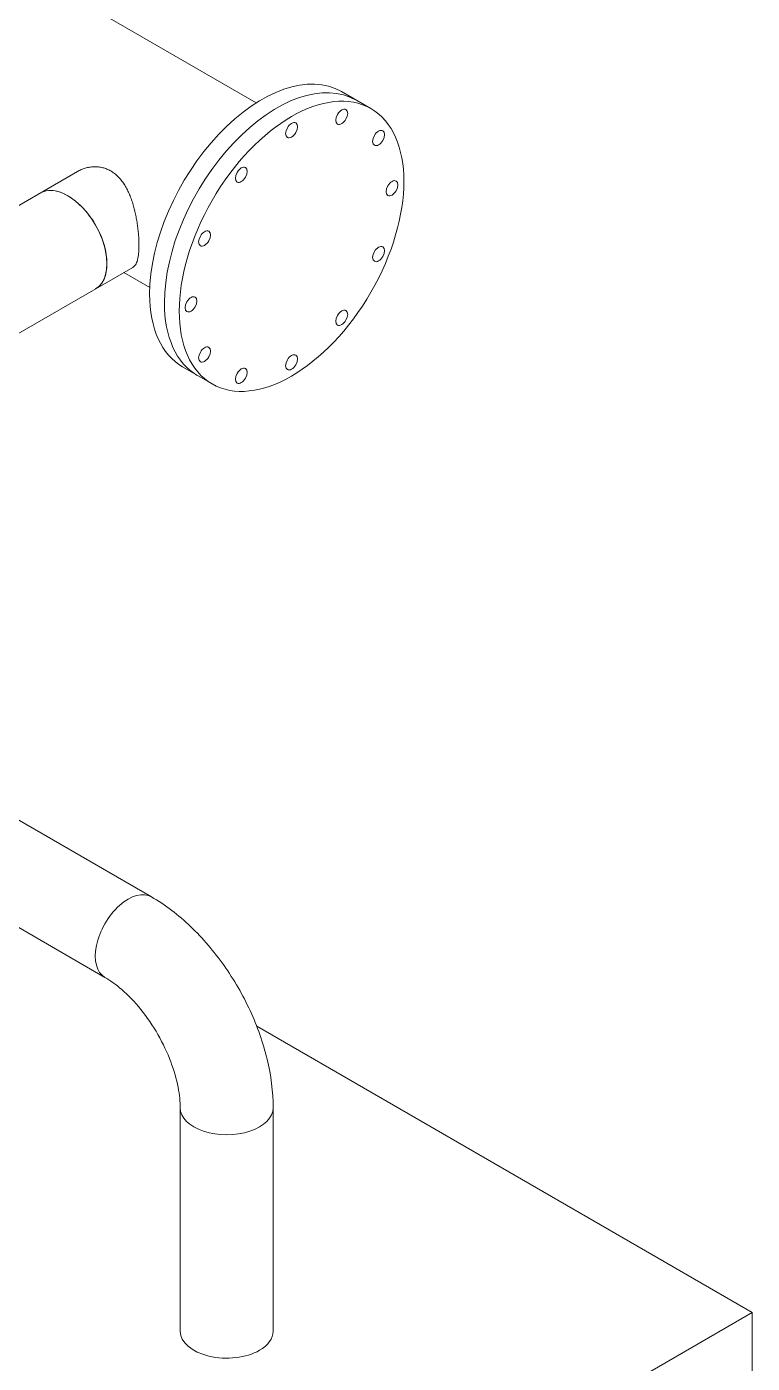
# Model space of a CAD drawing. Header units: millimetres. Extents: x -312439 to 477422, y -331570 to 212570.
# Drawn here: x 416363 to 417038, y 105990 to 107234 of the extents above; entities that cross this region are included whole.
import ezdxf

# ---------------------------------------------------------------- set-up
doc = ezdxf.new("R2010")
doc.units = ezdxf.units.MM

msp = doc.modelspace()

# ---------------------------------------------------------------- linework, layer by layer
at = {"color": 0, "linetype": 'Continuous', "lineweight": 0, "extrusion": (8.40036e-17, 0.816497, 0.57735)}
for p, q in [((416576.351, 107163.2), (414959.327, 108096.79)), ((416683.135, 107157.837), (416655.594, 107173.738)), ((416162.28, 106956.411), (416409.819, 107099.327)), ((414010.165, 105594.875), (416461.352, 107010.069)), ((416477.204, 106991.472), (416453.173, 107005.346)), ((416535.24, 106901.676), (416507.7, 106917.577)), ((416478.686, 106424.335), (416277.782, 106540.327)), ((416435.42, 106349.396), (416234.516, 106465.388)), ((416576.774, 106303.892), (417038.16, 106037.511)), ((416505.568, 106020.01), (416505.568, 106227.896)), ((416592.1, 106020.01), (416592.1, 106227.896)), ((417038.16, 106037.511), (412318.109, 103312.388)), ((417038.16, 106037.511), (417038.16, 105982.508))]:
    msp.add_line(p, q, dxfattribs=at)
at = {"color": 0, "linetype": 'Continuous', "lineweight": 0}
for centre, major_axis, start_param, end_param in [((416581.647, 107045.657), (-73.947, -128.08), 3.14159265, 5.49778714), ((416595.417, 107037.707), (-73.947, -128.08), 3.14159265, 5.49778714), ((416400.914, 107034.68), (25.767, -44.629), 0, 3.14159265), ((416400.914, 107034.68), (-25.767, 44.629), 3.14159265, 6.28318531), ((416581.647, 107045.657), (-73.947, -128.08), 5.49778714, 6.28318531), ((416595.417, 107037.707), (-73.947, -128.08), 5.49778714, 6.28318531), ((416457.053, 106386.866), (-21.633, -37.47), 3.14159265, 6.28318531), ((416548.834, 106227.896), (43.266, 0), 3.14159265, 6.28318531), ((416548.834, 106020.01), (43.266, 0), 3.14159265, 5.49778714), ((416548.834, 106020.01), (43.266, 0), 5.49778714, 6.28318531)]:
    msp.add_ellipse(centre, major_axis=major_axis, ratio=0.57735027, start_param=start_param, end_param=end_param, dxfattribs=at)
for centre, major_axis in [((416609.188, 107029.757), (-73.947, -128.08)), ((416655.955, 107150.293), (-3.889, -6.735)), ((416609.188, 107137.761), (-3.889, -6.735)), ((416690.191, 107130.526), (-3.889, -6.735)), ((416562.42, 107096.29), (-3.889, -6.735)), ((416702.723, 107083.759), (-3.889, -6.735)), ((416528.184, 107036.991), (-3.889, -6.735)), ((416690.191, 107022.522), (-3.889, -6.735)), ((416515.653, 106975.754), (-3.889, -6.735)), ((416655.955, 106963.223), (-3.889, -6.735)), ((416528.184, 106928.987), (-3.889, -6.735)), ((416609.188, 106921.752), (-3.889, -6.735)), ((416562.42, 106909.22), (-3.889, -6.735))]:
    msp.add_ellipse(centre, major_axis=major_axis, ratio=0.57735027, dxfattribs=at)
for points, knots in [([(416440.893, 107099.839), (416439.721, 107100.515), (416438.5, 107101.115), (416435.979, 107102.139), (416434.679, 107102.564), (416432.025, 107103.226), (416430.672, 107103.464), (416427.941, 107103.751), (416426.564, 107103.8), (416423.818, 107103.715), (416422.448, 107103.581), (416419.744, 107103.142), (416418.41, 107102.836), (416415.81, 107102.071), (416414.543, 107101.611), (416412.104, 107100.561), (416410.932, 107099.97), (416409.819, 107099.327)], [0, 0, 0, 0, 8.11510568, 8.11510568, 16.23021135, 16.23021135, 24.34531703, 24.34531703, 32.46042271, 32.46042271, 40.57552839, 40.57552839, 48.69063406, 48.69063406, 56.80573974, 56.80573974, 64.92084542, 64.92084542, 64.92084542, 64.92084542]), ([(416461.352, 107010.069), (416461.833, 107010.346), (416462.288, 107010.694), (416463.14, 107011.543), (416463.537, 107012.043), (416464.268, 107013.201), (416464.603, 107013.858), (416465.209, 107015.331), (416465.48, 107016.145), (416465.958, 107017.925), (416466.166, 107018.89), (416466.519, 107020.96), (416466.664, 107022.065), (416466.895, 107024.394), (416466.979, 107025.618), (416467.091, 107028.161), (416467.118, 107029.478), (416467.118, 107032.175), (416467.091, 107033.592), (416466.979, 107036.541), (416466.895, 107038.073), (416466.664, 107041.227), (416466.519, 107042.848), (416466.166, 107046.151), (416465.958, 107047.833), (416465.48, 107051.224), (416465.209, 107052.935), (416464.603, 107056.356), (416464.268, 107058.065), (416463.537, 107061.45), (416463.14, 107063.125), (416462.288, 107066.408), (416461.833, 107068.016), (416460.87, 107071.138), (416460.344, 107072.709), (416459.2, 107075.828), (416458.582, 107077.376), (416457.25, 107080.412), (416456.536, 107081.9), (416455.008, 107084.783), (416454.195, 107086.177), (416452.471, 107088.843), (416451.559, 107090.116), (416449.642, 107092.512), (416448.637, 107093.636), (416446.544, 107095.713), (416445.456, 107096.667), (416443.216, 107098.392), (416442.064, 107099.163), (416440.893, 107099.839)], [324.18119218, 324.18119218, 324.18119218, 324.18119218, 332.26985817, 332.26985817, 340.35852417, 340.35852417, 348.44719016, 348.44719016, 356.53585616, 356.53585616, 364.62452216, 364.62452216, 372.71318815, 372.71318815, 380.80185415, 380.80185415, 388.89052014, 388.89052014, 396.97918614, 396.97918614, 405.06785213, 405.06785213, 413.15651813, 413.15651813, 421.24518412, 421.24518412, 429.33385012, 429.33385012, 437.42251611, 437.42251611, 445.51118211, 445.51118211, 453.5998481, 453.5998481, 461.71495378, 461.71495378, 469.83005946, 469.83005946, 477.94516514, 477.94516514, 486.06027081, 486.06027081, 494.17537649, 494.17537649, 502.29048217, 502.29048217, 510.40558784, 510.40558784, 518.52069352, 518.52069352, 518.52069352, 518.52069352]), ([(416592.1, 106227.896), (416592.1, 106242.918), (416590.077, 106258.201), (416582.71, 106288.636), (416577.353, 106303.786), (416563.825, 106333.096), (416555.654, 106347.249), (416537.035, 106373.619), (416526.593, 106385.834), (416503.919, 106407.431), (416491.695, 106416.824), (416478.686, 106424.335)], [3.14159265, 3.14159265, 3.14159265, 3.14159265, 3.45575192, 3.45575192, 3.76991118, 3.76991118, 4.08407045, 4.08407045, 4.39822972, 4.39822972, 4.71238898, 4.71238898, 4.71238898, 4.71238898]), ([(416505.568, 106227.896), (416505.568, 106233.54), (416504.946, 106240.107), (416502.123, 106254.657), (416499.843, 106262.693), (416493.583, 106279.303), (416489.54, 106287.884), (416480.071, 106304.436), (416474.626, 106312.395), (416463.109, 106326.612), (416457.046, 106332.889), (416445.642, 106342.782), (416440.288, 106346.585), (416435.42, 106349.396)], [3.14159265, 3.14159265, 3.14159265, 3.14159265, 3.38871915, 3.38871915, 3.64920179, 3.64920179, 3.9201507, 3.9201507, 4.19498965, 4.19498965, 4.46620773, 4.46620773, 4.71238898, 4.71238898, 4.71238898, 4.71238898])]:
    msp.add_open_spline(points, degree=3, knots=knots, dxfattribs=at)

doc.saveas('drawing.dxf')
